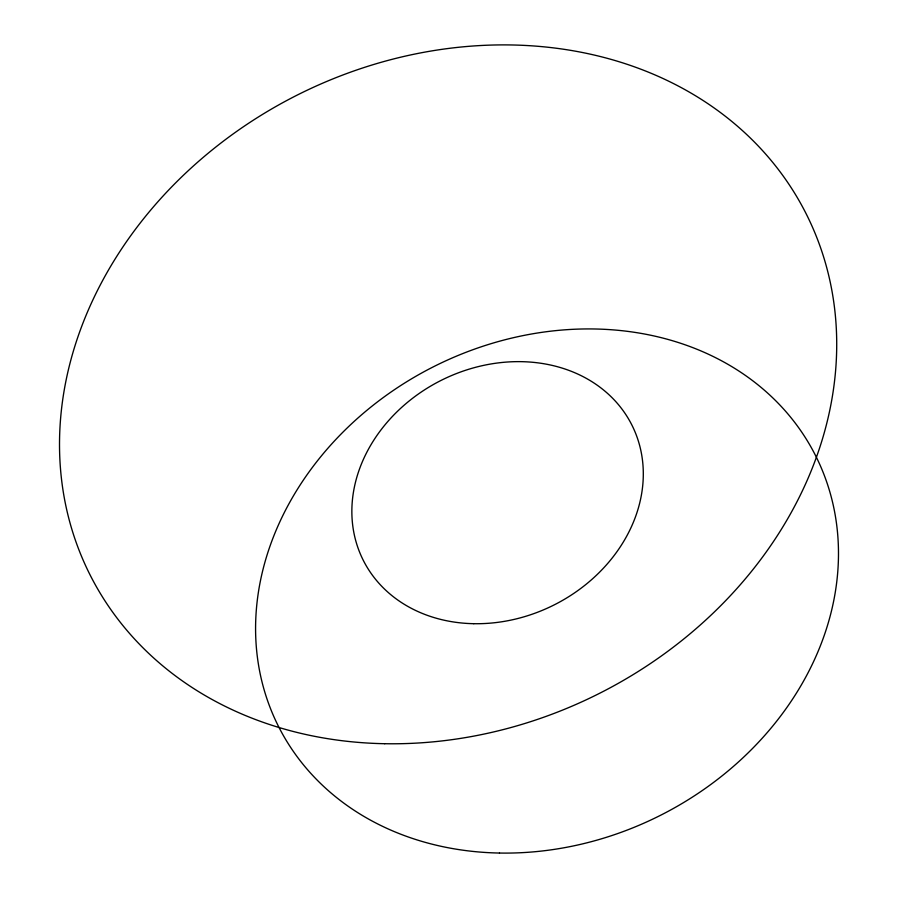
<?xml version="1.0" encoding="UTF-8"?>
<svg xmlns="http://www.w3.org/2000/svg" width="898" height="898" viewBox="0 0 898 898"><rect width="100%" height="100%" fill="white"/><g stroke="black" fill="none" stroke-linecap="round" stroke-linejoin="round"><path stroke-width="1.35" d="M499.479 853.044A300.74 251.361 -26.7 0 0 819.829 464.569A300.74 251.361 -26.7 0 0 321.787 455.432A300.74 251.361 -26.7 0 0 499.479 853.044M473.796 623.695A150.37 125.686 -26.7 0 0 633.977 429.457A150.37 125.686 -26.7 0 0 384.95 424.889A150.37 125.686 -26.7 0 0 473.796 623.695M384.714 743.712A400.991 335.145 -26.7 0 0 811.848 225.746A400.991 335.145 -26.7 0 0 147.788 213.567A400.991 335.145 -26.7 0 0 384.714 743.712"/></g></svg>
